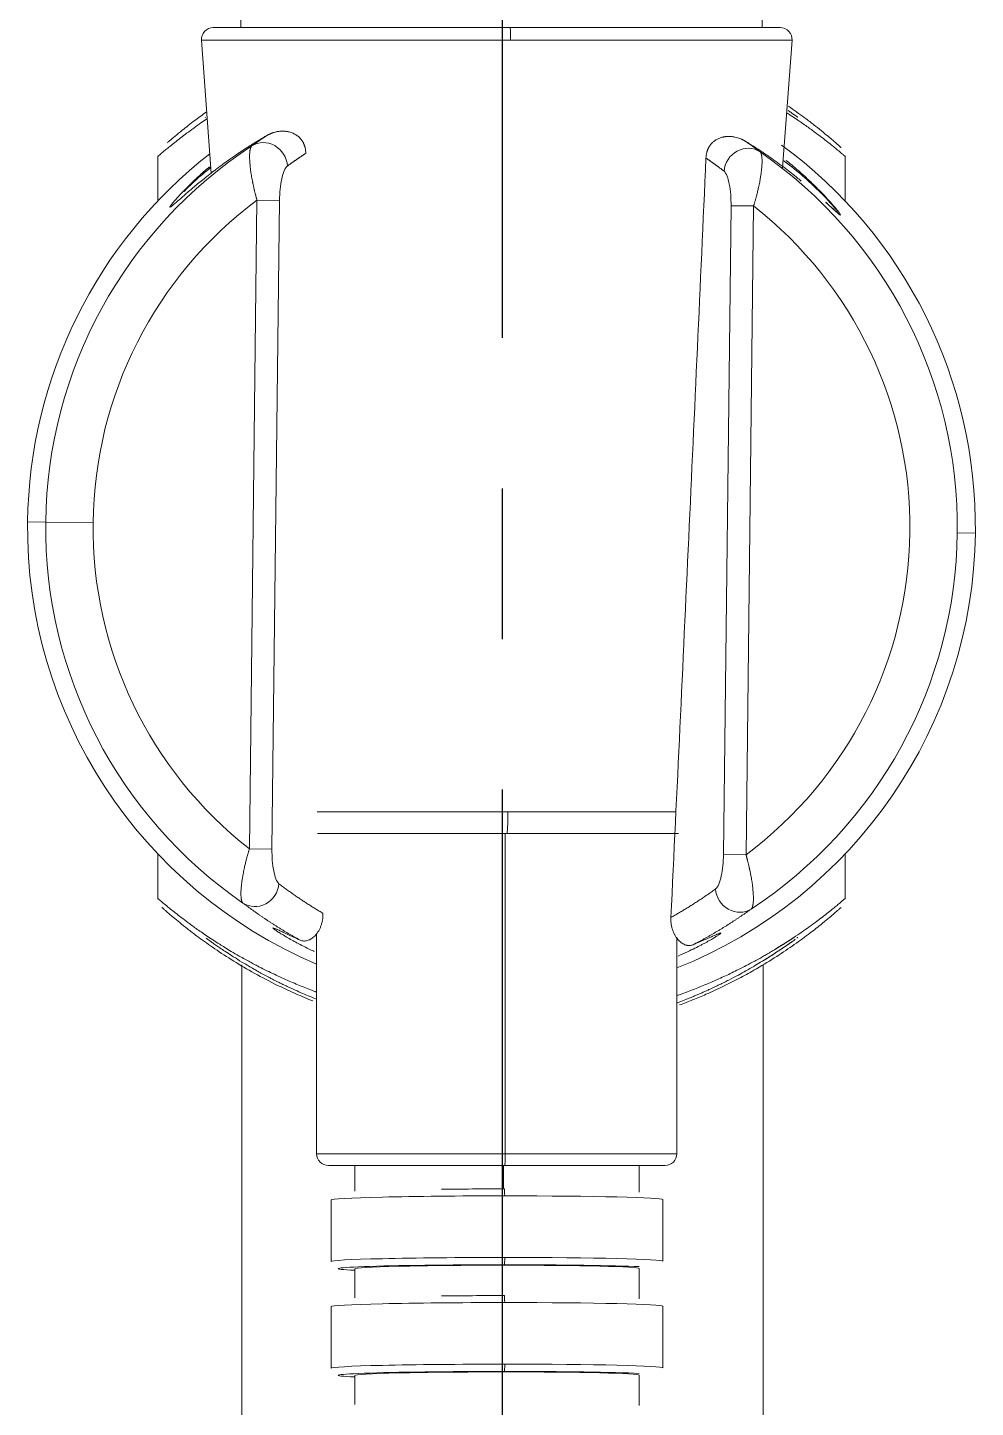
# Model space of a CAD drawing. Header units: millimetres. Extents: x 11618 to 13994, y -5897 to -2537.
# Drawn here: x 13453.4 to 13493.4, y -4201.4 to -4143.2 of the extents above; entities that cross this region are included whole.
import ezdxf

# ---------------------------------------------------------------- set-up
doc = ezdxf.new("R2010")
doc.units = ezdxf.units.MM
doc.linetypes.add('CENTERX2', pattern=[101.6, 63.5, -12.7, 12.7, -12.7])
doc.layers.add('CENTER', color=1, linetype='CENTERX2')

msp = doc.modelspace()

# ---------------------------------------------------------------- linework, layer by layer
at = {"linetype": 'Continuous', "lineweight": 18, "extrusion": (-1, -2.22045e-16, 0)}
for p, q in [((13462.353, -4142.589), (13462.353, -4143.179)), ((13484.353, -4143.179), (13484.353, -4142.589)), ((13461.187, -4143.165), (13473.713, -4143.165)), ((13485.116, -4143.165), (13473.713, -4143.165)), ((13460.689, -4143.701), (13461.101, -4149.307)), ((13485.219, -4149.078), (13485.615, -4143.701)), ((13460.853, -4146.952), (13460.859, -4146.948)), ((13458.853, -4148.567), (13458.853, -4150.475)), ((13487.853, -4150.475), (13487.853, -4148.567)), ((13473.577, -4177.165), (13465.594, -4177.165)), ((13473.577, -4177.165), (13480.818, -4177.165)), ((13458.853, -4178.025), (13458.853, -4179.932)), ((13487.853, -4179.932), (13487.853, -4178.025)), ((13465.552, -4181.381), (13465.552, -4190.665)), ((13480.752, -4190.665), (13480.752, -4181.537)), ((13462.392, -4182.704), (13462.392, -4653.2)), ((13484.392, -4652.821), (13484.392, -4182.718)), ((13473.485, -4191.165), (13466.052, -4191.165)), ((13467.158, -4191.165), (13467.159, -4192.244)), ((13473.485, -4191.165), (13480.252, -4191.165)), ((13479.159, -4192.29), (13479.158, -4191.165)), ((13466.159, -4192.615), (13466.162, -4195.214)), ((13480.162, -4195.199), (13480.159, -4192.599)), ((13467.158, -4195.515), (13467.159, -4196.744)), ((13479.159, -4196.79), (13479.158, -4195.502)), ((13466.159, -4197.115), (13466.162, -4199.714)), ((13480.162, -4199.699), (13480.159, -4197.099)), ((13467.158, -4200.015), (13467.159, -4201.244)), ((13479.159, -4201.29), (13479.158, -4200.002))]:
    msp.add_line(p, q, dxfattribs=at)
at = {"linetype": 'Continuous', "lineweight": 13, "extrusion": (-1, -2.22045e-16, 0)}
for p, q in [((13473.736, -4143.701), (13460.689, -4143.701)), ((13473.736, -4143.701), (13485.615, -4143.701)), ((13462.713, -4177.81), (13463.035, -4150.442)), ((13463.035, -4150.442), (13463.987, -4150.454)), ((13463.987, -4150.454), (13463.665, -4177.822)), ((13482.72, -4178.046), (13483.041, -4150.678)), ((13483.041, -4150.678), (13483.994, -4150.689)), ((13483.994, -4150.689), (13483.672, -4178.057)), ((13453.355, -4164.015), (13454.118, -4164.024)), ((13456.118, -4164.047), (13454.118, -4164.024)), ((13493.352, -4164.485), (13492.589, -4164.476)), ((13465.568, -4176.238), (13473.624, -4176.238)), ((13480.714, -4176.238), (13473.624, -4176.238)), ((13473.508, -4177.165), (13473.508, -4190.665)), ((13462.713, -4177.81), (13463.665, -4177.822)), ((13482.72, -4178.046), (13483.672, -4178.057)), ((13465.552, -4190.665), (13473.508, -4190.665)), ((13480.752, -4190.665), (13473.508, -4190.665)), ((13473.439, -4191.165), (13473.44, -4192.151))]:
    msp.add_line(p, q, dxfattribs=at)
at = {"linetype": 'Continuous', "lineweight": 18}
for centre, radius, start, end in [((13461.187, -4143.665), 0.5, 90, 184.21), ((13485.116, -4143.665), 0.5, 355.79, 90), ((13473.353, -4164.25), 20, 127.99562, 179.32656), ((13473.353, -4164.25), 20, 359.32656, 53.75968), ((13473.353, -4164.25), 20, 179.32656, 247.04312), ((13473.353, -4164.25), 20, 291.70843, 359.32656), ((13466.052, -4190.665), 0.5, 180, 270), ((13480.252, -4190.665), 0.5, 270, 0)]:
    msp.add_arc(centre, radius, start, end, dxfattribs=at)
at = {"linetype": 'Continuous', "lineweight": 13, "extrusion": (0, 0, -1)}
for start, end in [(0.67344, 56.7917), (124.55519, 180.67344), (304.55519, 0.67344), (180.67344, 236.7917)]:
    msp.add_arc((-13473.353, -4164.25), 19.237, start, end, dxfattribs=at)
at = {"linetype": 'Continuous', "lineweight": 13}
for start, end in [(126.77223, 179.32656), (306.77223, 51.88089), (179.32656, 231.88089)]:
    msp.add_arc((13473.353, -4164.25), 17.237, start, end, dxfattribs=at)
for centre, major_axis, ratio, start_param, end_param in [((13473.713, -4143.665), (0, 0.5), 0.046898, 4.638911, 6.283185), ((13463.365, -4148.991), (-0.586, 0.81), 0.929149, 4.108813, 6.232615), ((13483.697, -4149.23), (-0.605, -0.796), 0.929149, 3.192163, 5.315965), ((13473.577, -4176.165), (0, 1), 0.046898, 3.141593, 4.638911), ((13463.009, -4179.269), (-0.605, -0.796), 0.929149, 0.050571, 2.174372), ((13483.341, -4179.508), (-0.586, 0.81), 0.929149, 0.96722, 3.091022), ((13473.485, -4190.665), (0, 0.5), 0.046898, 3.141593, 4.712389), ((13473.163, -4195.506), (-6.7, -0.007), 0.023269, 3.602207, 4.665461), ((13473.163, -4200.006), (-6.7, -0.007), 0.023269, 3.602207, 4.665461)]:
    msp.add_ellipse(centre, major_axis=major_axis, ratio=ratio, start_param=start_param, end_param=end_param, dxfattribs=at)
at = {"linetype": 'Continuous', "lineweight": 18}
for centre, major_axis, ratio, start_param, end_param in [((13473.159, -4192.307), (-6.704, -0.007), 0.023269, 4.665461, 5.067595), ((13473.474, -4192.451), (0, 0.3), 0.046898, 4.735685, 6.291888), ((13473.159, -4192.607), (-7, -0.008), 0.023269, 4.665461, 6.283187), ((13473.159, -4192.607), (-7, -0.008), 0.023269, 3.141594, 4.665461), ((13473.162, -4195.206), (-7, -0.008), 0.023269, 4.665461, 6.283187), ((13473.476, -4195.05), (0, 0.3), 0.046898, 3.164889, 4.735685), ((13473.162, -4195.206), (-7, -0.008), 0.023269, 3.141594, 4.665461), ((13473.163, -4195.506), (-6.7, -0.007), 0.023269, 4.665461, 6.742692), ((13473.158, -4195.509), (-6, -0.007), 0.023269, 4.665461, 6.283186), ((13473.158, -4195.509), (-6, -0.007), 0.023269, 3.14159, 4.665461), ((13473.159, -4197.107), (-7, -0.008), 0.023269, 4.665461, 6.283187), ((13473.159, -4196.807), (-6.704, -0.007), 0.023269, 4.665461, 5.067595), ((13473.474, -4196.951), (0, 0.3), 0.046898, 4.735685, 6.291888), ((13473.159, -4197.107), (-7, -0.008), 0.023269, 3.141594, 4.665461), ((13473.163, -4200.006), (-6.7, -0.007), 0.023269, 4.665461, 6.742692), ((13473.162, -4199.706), (-7, -0.008), 0.023269, 4.665461, 6.283187), ((13473.158, -4200.009), (-6, -0.007), 0.023269, 4.665461, 6.283186), ((13473.158, -4200.009), (-6, -0.007), 0.023269, 3.14159, 4.665461), ((13473.476, -4199.55), (0, 0.3), 0.046898, 3.164889, 4.735685), ((13473.162, -4199.706), (-7, -0.008), 0.023269, 3.141594, 4.665461)]:
    msp.add_ellipse(centre, major_axis=major_axis, ratio=ratio, start_param=start_param, end_param=end_param, dxfattribs=at)
for points, knots in [([(13459.244, -4148.027), (13459.275, -4148), (13459.371, -4147.917), (13459.573, -4147.745), (13459.917, -4147.462), (13460.352, -4147.122), (13460.719, -4146.853), (13460.884, -4146.735)], [0, 0, 0, 0, 0.106055, 0.300715, 0.500284, 0.787355, 1, 1, 1, 1]), ([(13487.851, -4148.595), (13487.855, -4148.598), (13487.852, -4148.596), (13487.8, -4148.551), (13487.679, -4148.448), (13487.469, -4148.272), (13487.128, -4147.994), (13486.743, -4147.698), (13486.427, -4147.466), (13486.24, -4147.331), (13486.03, -4147.184), (13485.796, -4147.024), (13485.585, -4146.884), (13485.452, -4146.798), (13485.409, -4146.771)], [0, 0, 0, 0, 0.072864, 0.17704, 0.283595, 0.392829, 0.545895, 0.71303, 0.758812, 0.807656, 0.859568, 0.914551, 0.97261, 1, 1, 1, 1]), ([(13485.452, -4146.664), (13485.477, -4146.682), (13485.548, -4146.732), (13485.666, -4146.816), (13485.778, -4146.897), (13485.847, -4146.947), (13485.86, -4146.957), (13485.839, -4146.942), (13485.824, -4146.93)], [0, 0, 0, 0, 0.075648, 0.222112, 0.429219, 0.633408, 0.835132, 1, 1, 1, 1]), ([(13485.464, -4146.485), (13485.491, -4146.503), (13485.759, -4146.687), (13486.158, -4146.974), (13486.607, -4147.319), (13486.938, -4147.584), (13487.191, -4147.793), (13487.378, -4147.953), (13487.512, -4148.07), (13487.609, -4148.155), (13487.669, -4148.209), (13487.688, -4148.226), (13487.687, -4148.224), (13487.685, -4148.223)], [0, 0, 0, 0, 0.01934, 0.18951, 0.306819, 0.421102, 0.532969, 0.620804, 0.707221, 0.792593, 0.877304, 0.963274, 1, 1, 1, 1]), ([(13460.925, -4147.016), (13460.838, -4147.074), (13460.644, -4147.207), (13460.354, -4147.412), (13460.066, -4147.623), (13459.798, -4147.826), (13459.561, -4148.011), (13459.356, -4148.175), (13459.189, -4148.312), (13459.039, -4148.438), (13458.92, -4148.539), (13458.863, -4148.589), (13458.853, -4148.597), (13458.853, -4148.597)], [0, 0, 0, 0, 0.066579, 0.152973, 0.245143, 0.332072, 0.427009, 0.518581, 0.606873, 0.691979, 0.813367, 0.93298, 1, 1, 1, 1]), ([(13463.433, -4147.729), (13463.419, -4147.737), (13463.392, -4147.753), (13463.351, -4147.776), (13463.311, -4147.8), (13463.27, -4147.824), (13463.23, -4147.848), (13463.19, -4147.872), (13463.15, -4147.895), (13463.111, -4147.919), (13463.071, -4147.943), (13463.032, -4147.967), (13462.993, -4147.991), (13462.955, -4148.014), (13462.916, -4148.038), (13462.878, -4148.062), (13462.84, -4148.086), (13462.802, -4148.11), (13462.764, -4148.133), (13462.726, -4148.157), (13462.689, -4148.181), (13462.652, -4148.205), (13462.615, -4148.228), (13462.578, -4148.252), (13462.542, -4148.276), (13462.505, -4148.299), (13462.469, -4148.323), (13462.433, -4148.347), (13462.397, -4148.37), (13462.362, -4148.394), (13462.327, -4148.417), (13462.291, -4148.441), (13462.256, -4148.464), (13462.222, -4148.488), (13462.187, -4148.511), (13462.153, -4148.535), (13462.028, -4148.62), (13461.821, -4148.764), (13461.543, -4148.966), (13461.282, -4149.161), (13461.033, -4149.353), (13460.798, -4149.54), (13460.577, -4149.719), (13460.376, -4149.887), (13460.19, -4150.045), (13460.021, -4150.191), (13459.868, -4150.325), (13459.736, -4150.44), (13459.599, -4150.56), (13459.474, -4150.667), (13459.384, -4150.738), (13459.346, -4150.753), (13459.362, -4150.713), (13459.423, -4150.631), (13459.506, -4150.53), (13459.595, -4150.427), (13459.697, -4150.313), (13459.774, -4150.23), (13459.812, -4150.19)], [0, 0, 0, 0, 0.00417, 0.008337, 0.012501, 0.016661, 0.020819, 0.024974, 0.029126, 0.033275, 0.037422, 0.041565, 0.045707, 0.049845, 0.053981, 0.058114, 0.062245, 0.066374, 0.0705, 0.074624, 0.078745, 0.082864, 0.086982, 0.091097, 0.095209, 0.09932, 0.103429, 0.107536, 0.111641, 0.115745, 0.119846, 0.123946, 0.128044, 0.132141, 0.136236, 0.140329, 0.144421, 0.180761, 0.216681, 0.252218, 0.287413, 0.324219, 0.360432, 0.396104, 0.431292, 0.468036, 0.504179, 0.539798, 0.574973, 0.633134, 0.690515, 0.747554, 0.804699, 0.862397, 0.897739, 0.933507, 0.969791, 1, 1, 1, 1]), ([(13463.433, -4147.729), (13463.439, -4147.725), (13463.45, -4147.719), (13463.467, -4147.709), (13463.485, -4147.699), (13463.504, -4147.689), (13463.523, -4147.678), (13463.543, -4147.668), (13463.564, -4147.658), (13463.586, -4147.649), (13463.608, -4147.639), (13463.631, -4147.629), (13463.657, -4147.619), (13463.7, -4147.603), (13463.779, -4147.578), (13463.871, -4147.556), (13463.959, -4147.543), (13464.023, -4147.536), (13464.085, -4147.533), (13464.143, -4147.533), (13464.199, -4147.536), (13464.251, -4147.541), (13464.299, -4147.547), (13464.344, -4147.555), (13464.402, -4147.568), (13464.473, -4147.589), (13464.556, -4147.621), (13464.633, -4147.659), (13464.703, -4147.702), (13464.767, -4147.749), (13464.813, -4147.79), (13464.844, -4147.821), (13464.863, -4147.842), (13464.882, -4147.863), (13464.9, -4147.885), (13464.917, -4147.908), (13464.933, -4147.931), (13464.949, -4147.954), (13464.964, -4147.978), (13464.978, -4148.003), (13464.991, -4148.028), (13465.003, -4148.053), (13465.015, -4148.079), (13465.026, -4148.105), (13465.035, -4148.131), (13465.044, -4148.158), (13465.052, -4148.185), (13465.059, -4148.212), (13465.063, -4148.23), (13465.065, -4148.24)], [0, 0, 0, 0, 0.009803, 0.019909, 0.030321, 0.041043, 0.052076, 0.063423, 0.075086, 0.087069, 0.099373, 0.112001, 0.124953, 0.140825, 0.182154, 0.249841, 0.284013, 0.316691, 0.347818, 0.377346, 0.405235, 0.431454, 0.455978, 0.478792, 0.499885, 0.54568, 0.589855, 0.632386, 0.673265, 0.712504, 0.750133, 0.764049, 0.777966, 0.791884, 0.805802, 0.819719, 0.833633, 0.847544, 0.861451, 0.875352, 0.889245, 0.903131, 0.917006, 0.930871, 0.944724, 0.958564, 0.97239, 0.986202, 1, 1, 1, 1]), ([(13483.659, -4147.966), (13483.654, -4147.963), (13483.643, -4147.956), (13483.626, -4147.946), (13483.609, -4147.936), (13483.592, -4147.926), (13483.573, -4147.916), (13483.554, -4147.906), (13483.535, -4147.896), (13483.508, -4147.882), (13483.466, -4147.863), (13483.402, -4147.837), (13483.312, -4147.806), (13483.223, -4147.783), (13483.145, -4147.769), (13483.087, -4147.762), (13483.031, -4147.757), (13482.977, -4147.754), (13482.926, -4147.755), (13482.877, -4147.757), (13482.831, -4147.761), (13482.788, -4147.766), (13482.748, -4147.773), (13482.697, -4147.783), (13482.635, -4147.799), (13482.563, -4147.824), (13482.495, -4147.853), (13482.431, -4147.886), (13482.372, -4147.923), (13482.317, -4147.963), (13482.276, -4147.998), (13482.247, -4148.026), (13482.227, -4148.046), (13482.208, -4148.067), (13482.189, -4148.088), (13482.172, -4148.11), (13482.155, -4148.132), (13482.139, -4148.156), (13482.123, -4148.179), (13482.109, -4148.204), (13482.095, -4148.228), (13482.082, -4148.253), (13482.07, -4148.279), (13482.058, -4148.305), (13482.048, -4148.331), (13482.038, -4148.358), (13482.03, -4148.384), (13482.022, -4148.412), (13482.018, -4148.43), (13482.015, -4148.439)], [0, 0, 0, 0, 0.009594, 0.01942, 0.029483, 0.039783, 0.050323, 0.061107, 0.072136, 0.083413, 0.106744, 0.141855, 0.189318, 0.249826, 0.280454, 0.309961, 0.338289, 0.365385, 0.391204, 0.415702, 0.438846, 0.460604, 0.480952, 0.499873, 0.538892, 0.576868, 0.613764, 0.649551, 0.684209, 0.717729, 0.750118, 0.763965, 0.777823, 0.791691, 0.805566, 0.819449, 0.833339, 0.847233, 0.86113, 0.87503, 0.88893, 0.90283, 0.916727, 0.930621, 0.94451, 0.958393, 0.97227, 0.986139, 1, 1, 1, 1]), ([(13485.851, -4149.51), (13485.829, -4149.492), (13485.724, -4149.408), (13485.528, -4149.254), (13485.253, -4149.044), (13485.035, -4148.885), (13484.888, -4148.779), (13484.818, -4148.729), (13484.746, -4148.679), (13484.674, -4148.629), (13484.601, -4148.578), (13484.528, -4148.527), (13484.453, -4148.477), (13484.377, -4148.426), (13484.301, -4148.375), (13484.224, -4148.324), (13484.146, -4148.273), (13484.067, -4148.222), (13483.987, -4148.171), (13483.907, -4148.12), (13483.825, -4148.069), (13483.743, -4148.018), (13483.687, -4147.984), (13483.659, -4147.966)], [0, 0, 0, 0, 0.036082, 0.172353, 0.310117, 0.449523, 0.481637, 0.513777, 0.545943, 0.578138, 0.610362, 0.642618, 0.674908, 0.707232, 0.739593, 0.771993, 0.804432, 0.836913, 0.869438, 0.902007, 0.934623, 0.967286, 1, 1, 1, 1]), ([(13480.502, -4180.699), (13480.63, -4178.032), (13480.757, -4175.364), (13481.007, -4170.027), (13481.131, -4167.358), (13481.377, -4162.019), (13481.499, -4159.35), (13481.742, -4154.01), (13481.863, -4151.34), (13481.983, -4148.669)], [0, 0, 0, 0, 0.25, 0.25, 0.5, 0.5, 0.75, 0.75, 1, 1, 1, 1]), ([(13459.956, -4150.077), (13460.065, -4149.957), (13460.349, -4149.68), (13460.783, -4149.304), (13461.05, -4149.093), (13461.076, -4149.072)], [0, 0, 0, 0, 0.459231, 0.948457, 1, 1, 1, 1]), ([(13485.246, -4148.768), (13485.26, -4148.778), (13485.572, -4149.007), (13486.219, -4149.54), (13487.077, -4150.367), (13487.435, -4150.784), (13487.527, -4150.906)], [0, 0, 0, 0, 0.010898, 0.241125, 0.566707, 1, 1, 1, 1]), ([(13487.582, -4151), (13487.58, -4151.002), (13487.557, -4150.997), (13487.407, -4150.863), (13487.157, -4150.646), (13487.041, -4150.546)], [0, 0, 0, 0, 0.108905, 0.650498, 1, 1, 1, 1]), ([(13458.855, -4179.904), (13458.852, -4179.901), (13458.855, -4179.903), (13458.907, -4179.948), (13459.027, -4180.051), (13459.238, -4180.227), (13459.579, -4180.505), (13459.964, -4180.801), (13460.28, -4181.033), (13460.467, -4181.168), (13460.677, -4181.315), (13460.911, -4181.475), (13461.172, -4181.648), (13461.43, -4181.813), (13461.69, -4181.976), (13461.964, -4182.141), (13462.248, -4182.307), (13462.513, -4182.456), (13462.727, -4182.573), (13462.914, -4182.673), (13463.071, -4182.755), (13463.27, -4182.857), (13463.523, -4182.983), (13463.841, -4183.135), (13464.153, -4183.279), (13464.458, -4183.414), (13464.756, -4183.54), (13465.044, -4183.658), (13465.304, -4183.759), (13465.468, -4183.821), (13465.538, -4183.847)], [0, 0, 0, 0, 0.042788, 0.103962, 0.166535, 0.23068, 0.320564, 0.41871, 0.445594, 0.474277, 0.504761, 0.537049, 0.571143, 0.607044, 0.632764, 0.664065, 0.700946, 0.726245, 0.748282, 0.767058, 0.782572, 0.794825, 0.825529, 0.854958, 0.883112, 0.909992, 0.935599, 0.959933, 0.982997, 1, 1, 1, 1]), ([(13480.756, -4183.996), (13480.778, -4183.988), (13481.002, -4183.909), (13481.429, -4183.751), (13481.999, -4183.522), (13482.551, -4183.282), (13482.997, -4183.075), (13483.377, -4182.887), (13483.7, -4182.722), (13483.995, -4182.565), (13484.24, -4182.43), (13484.419, -4182.329), (13484.568, -4182.244), (13484.687, -4182.174), (13484.778, -4182.119), (13484.843, -4182.08), (13484.882, -4182.057), (13484.909, -4182.041), (13484.933, -4182.026), (13484.962, -4182.008), (13484.992, -4181.99), (13485.021, -4181.972), (13485.049, -4181.955), (13485.077, -4181.938), (13485.105, -4181.92), (13485.132, -4181.903), (13485.16, -4181.887), (13485.186, -4181.87), (13485.213, -4181.853), (13485.239, -4181.837), (13485.264, -4181.821), (13485.29, -4181.805), (13485.315, -4181.789), (13485.34, -4181.773), (13485.364, -4181.757), (13485.388, -4181.742), (13485.412, -4181.727), (13485.435, -4181.712), (13485.458, -4181.697), (13485.481, -4181.682), (13485.504, -4181.667), (13485.526, -4181.653), (13485.548, -4181.639), (13485.569, -4181.624), (13485.591, -4181.61), (13485.612, -4181.597), (13485.632, -4181.583), (13485.653, -4181.57), (13485.792, -4181.477), (13486.03, -4181.316), (13486.353, -4181.087), (13486.641, -4180.876), (13486.909, -4180.673), (13487.145, -4180.489), (13487.351, -4180.324), (13487.517, -4180.187), (13487.668, -4180.061), (13487.786, -4179.96), (13487.844, -4179.91), (13487.853, -4179.902), (13487.853, -4179.902)], [0, 0, 0, 0, 0.005143, 0.052325, 0.101584, 0.145964, 0.194339, 0.221123, 0.251957, 0.28684, 0.308406, 0.3271, 0.342919, 0.355866, 0.365939, 0.373138, 0.377465, 0.378917, 0.3823, 0.385655, 0.388984, 0.392285, 0.39556, 0.398808, 0.40203, 0.405224, 0.408391, 0.411532, 0.414646, 0.417733, 0.420793, 0.423826, 0.426833, 0.429812, 0.432765, 0.435691, 0.43859, 0.441462, 0.444307, 0.447126, 0.449918, 0.452682, 0.45542, 0.458132, 0.460816, 0.463474, 0.466104, 0.468708, 0.471285, 0.519658, 0.564117, 0.611548, 0.656282, 0.705137, 0.75226, 0.797696, 0.841491, 0.903958, 0.965512, 1, 1, 1, 1]), ([(13465.394, -4184.222), (13465.338, -4184.2), (13465.03, -4184.076), (13464.485, -4183.841), (13463.67, -4183.454), (13462.807, -4182.995), (13461.927, -4182.471), (13461.15, -4181.958), (13460.549, -4181.525), (13460.099, -4181.18), (13459.768, -4180.915), (13459.516, -4180.706), (13459.329, -4180.546), (13459.195, -4180.43), (13459.098, -4180.344), (13459.037, -4180.29), (13459.018, -4180.273), (13459.02, -4180.275), (13459.022, -4180.276)], [0, 0, 0, 0, 0.014357, 0.079568, 0.145162, 0.243599, 0.341231, 0.440818, 0.53785, 0.604741, 0.669907, 0.733694, 0.783779, 0.833055, 0.881734, 0.930038, 0.979059, 1, 1, 1, 1]), ([(13465.82, -4180.527), (13465.821, -4180.578), (13465.819, -4180.629), (13465.811, -4180.728), (13465.805, -4180.776), (13465.792, -4180.848), (13465.787, -4180.871), (13465.776, -4180.918), (13465.77, -4180.94), (13465.751, -4181.007), (13465.736, -4181.05), (13465.712, -4181.111), (13465.704, -4181.131), (13465.686, -4181.17), (13465.677, -4181.189), (13465.648, -4181.245), (13465.628, -4181.28), (13465.586, -4181.346), (13465.563, -4181.376), (13465.529, -4181.42), (13465.517, -4181.434), (13465.493, -4181.46), (13465.481, -4181.473), (13465.42, -4181.534), (13465.37, -4181.574), (13465.305, -4181.614), (13465.292, -4181.622), (13465.266, -4181.636), (13465.253, -4181.642), (13465.214, -4181.659), (13465.187, -4181.669), (13465.109, -4181.691), (13465.057, -4181.697), (13464.992, -4181.693), (13464.979, -4181.692), (13464.954, -4181.688), (13464.941, -4181.685), (13464.903, -4181.676), (13464.878, -4181.668), (13464.853, -4181.656)], [0, 0, 0, 0, 0.0625, 0.0625, 0.125, 0.125, 0.15625, 0.15625, 0.1875, 0.1875, 0.25, 0.25, 0.28125, 0.28125, 0.3125, 0.3125, 0.375, 0.375, 0.4375, 0.4375, 0.46875, 0.46875, 0.5, 0.5, 0.625, 0.625, 0.65625, 0.65625, 0.6875, 0.6875, 0.75, 0.75, 0.875, 0.875, 0.90625, 0.90625, 0.9375, 0.9375, 1, 1, 1, 1]), ([(13487.687, -4180.275), (13487.687, -4180.275), (13487.677, -4180.284), (13487.627, -4180.328), (13487.529, -4180.415), (13487.37, -4180.553), (13487.133, -4180.754), (13486.789, -4181.037), (13486.302, -4181.418), (13485.646, -4181.896), (13484.878, -4182.408), (13484.11, -4182.872), (13483.373, -4183.277), (13482.702, -4183.616), (13482.048, -4183.917), (13481.435, -4184.176), (13481.057, -4184.323), (13480.871, -4184.393)], [0, 0, 0, 0, 0.041272, 0.089301, 0.137748, 0.200556, 0.264544, 0.330146, 0.424511, 0.522081, 0.616998, 0.713675, 0.777784, 0.841841, 0.906035, 0.954395, 1, 1, 1, 1]), ([(13465.448, -4182.134), (13465.434, -4182.128), (13465.305, -4182.067), (13465.182, -4182.007), (13464.973, -4181.902), (13464.873, -4181.851), (13464.755, -4181.789), (13464.732, -4181.776), (13464.686, -4181.752), (13464.618, -4181.715), (13464.554, -4181.68), (13464.348, -4181.566), (13464.207, -4181.483), (13464.032, -4181.377), (13463.98, -4181.344), (13463.888, -4181.285), (13463.848, -4181.259), (13463.799, -4181.225), (13463.784, -4181.214), (13463.764, -4181.2), (13463.758, -4181.195), (13463.746, -4181.186), (13463.72, -4181.166), (13463.704, -4181.151), (13463.688, -4181.129), (13463.705, -4181.13), (13463.771, -4181.154), (13463.8, -4181.167), (13463.845, -4181.186), (13463.854, -4181.191), (13463.874, -4181.2), (13463.885, -4181.204), (13463.917, -4181.219), (13463.94, -4181.23), (13464.014, -4181.264), (13464.126, -4181.317), (13464.262, -4181.382), (13464.484, -4181.487), (13464.657, -4181.568), (13464.853, -4181.656)], [0, 0, 0, 0, 0.007125, 0.06553, 0.06553, 0.123934, 0.123934, 0.138535, 0.138535, 0.153136, 0.182338, 0.182338, 0.299147, 0.299147, 0.357552, 0.357552, 0.415956, 0.415956, 0.445158, 0.445158, 0.459759, 0.459759, 0.47436, 0.532765, 0.532765, 0.649574, 0.649574, 0.707978, 0.707978, 0.722579, 0.722579, 0.73718, 0.73718, 0.766382, 0.766382, 0.824787, 0.883191, 0.883191, 1, 1, 1, 1]), ([(13481.442, -4181.851), (13481.417, -4181.862), (13481.392, -4181.87), (13481.341, -4181.881), (13481.315, -4181.884), (13481.264, -4181.886), (13481.238, -4181.885), (13481.199, -4181.879), (13481.185, -4181.877), (13481.159, -4181.871), (13481.146, -4181.868), (13481.081, -4181.848), (13481.029, -4181.824), (13480.953, -4181.774), (13480.928, -4181.755), (13480.878, -4181.713), (13480.853, -4181.69), (13480.783, -4181.616), (13480.738, -4181.558), (13480.687, -4181.475), (13480.677, -4181.457), (13480.658, -4181.422), (13480.648, -4181.404), (13480.621, -4181.347), (13480.604, -4181.307), (13480.574, -4181.225), (13480.56, -4181.182), (13480.542, -4181.115), (13480.537, -4181.092), (13480.527, -4181.045), (13480.523, -4181.021), (13480.511, -4180.95), (13480.506, -4180.901), (13480.5, -4180.802), (13480.5, -4180.751), (13480.502, -4180.699)], [0, 0, 0, 0, 0.0625, 0.0625, 0.125, 0.125, 0.1875, 0.1875, 0.21875, 0.21875, 0.25, 0.25, 0.375, 0.375, 0.4375, 0.4375, 0.5, 0.5, 0.625, 0.625, 0.65625, 0.65625, 0.6875, 0.6875, 0.75, 0.75, 0.8125, 0.8125, 0.84375, 0.84375, 0.875, 0.875, 0.9375, 0.9375, 1, 1, 1, 1]), ([(13465.545, -4184.149), (13465.455, -4184.113), (13465.26, -4184.034), (13464.958, -4183.906), (13464.634, -4183.762), (13464.355, -4183.633), (13464.134, -4183.527), (13463.979, -4183.451), (13463.849, -4183.386), (13463.743, -4183.332), (13463.659, -4183.289), (13463.598, -4183.257), (13463.558, -4183.236), (13463.518, -4183.215), (13463.473, -4183.191), (13463.416, -4183.161), (13463.36, -4183.131), (13463.306, -4183.102), (13463.254, -4183.073), (13463.203, -4183.045), (13463.153, -4183.018), (13463.105, -4182.991), (13463.058, -4182.965), (13463.012, -4182.939), (13462.968, -4182.914), (13462.925, -4182.89), (13462.884, -4182.867), (13462.7, -4182.761), (13462.402, -4182.585), (13462.038, -4182.359), (13461.749, -4182.171), (13461.518, -4182.016), (13461.332, -4181.889), (13461.179, -4181.782), (13461.041, -4181.683), (13460.941, -4181.611), (13460.897, -4181.579), (13460.883, -4181.569)], [0, 0, 0, 0, 0.033912, 0.074409, 0.118101, 0.164989, 0.191148, 0.214, 0.233548, 0.24979, 0.262727, 0.272359, 0.278685, 0.281706, 0.2911, 0.300328, 0.309392, 0.31829, 0.327023, 0.335591, 0.343993, 0.352231, 0.360303, 0.368211, 0.375953, 0.38353, 0.390942, 0.398189, 0.483038, 0.561045, 0.632243, 0.693674, 0.753114, 0.810603, 0.866187, 0.944785, 1, 1, 1, 1]), ([(13485.752, -4181.621), (13485.741, -4181.629), (13485.692, -4181.665), (13485.579, -4181.745), (13485.381, -4181.885), (13485.132, -4182.055), (13484.857, -4182.237), (13484.571, -4182.419), (13484.299, -4182.587), (13483.996, -4182.767), (13483.683, -4182.947), (13483.331, -4183.141), (13483.023, -4183.302), (13482.753, -4183.438), (13482.555, -4183.535), (13482.351, -4183.632), (13482.166, -4183.719), (13482.002, -4183.794), (13481.859, -4183.858), (13481.715, -4183.92), (13481.57, -4183.982), (13481.424, -4184.043), (13481.278, -4184.103), (13481.086, -4184.18), (13480.92, -4184.245), (13480.802, -4184.289), (13480.779, -4184.298)], [0, 0, 0, 0, 0.023558, 0.104595, 0.180335, 0.259996, 0.343669, 0.401191, 0.462149, 0.518639, 0.580874, 0.634944, 0.700643, 0.730451, 0.760261, 0.790071, 0.819883, 0.839722, 0.859425, 0.878993, 0.898427, 0.917724, 0.936887, 0.955915, 0.991495, 1, 1, 1, 1]), ([(13481.442, -4181.851), (13481.64, -4181.767), (13481.815, -4181.691), (13482.039, -4181.591), (13482.177, -4181.53), (13482.29, -4181.479), (13482.365, -4181.447), (13482.388, -4181.436), (13482.421, -4181.422), (13482.431, -4181.418), (13482.451, -4181.409), (13482.499, -4181.389), (13482.535, -4181.375), (13482.602, -4181.352), (13482.619, -4181.351), (13482.603, -4181.373), (13482.59, -4181.385), (13482.565, -4181.403), (13482.56, -4181.407), (13482.548, -4181.416), (13482.53, -4181.429), (13482.507, -4181.444), (13482.457, -4181.477), (13482.377, -4181.528), (13482.217, -4181.623), (13482.085, -4181.697), (13481.977, -4181.756), (13481.939, -4181.777), (13481.861, -4181.819), (13481.82, -4181.841), (13481.693, -4181.907), (13481.514, -4181.999), (13481.313, -4182.096), (13481.08, -4182.206), (13480.945, -4182.267), (13480.803, -4182.33)], [0, 0, 0, 0, 0.116252, 0.116252, 0.174378, 0.232504, 0.232504, 0.261567, 0.261567, 0.276099, 0.276099, 0.29063, 0.348756, 0.348756, 0.465008, 0.465008, 0.523134, 0.523134, 0.537666, 0.537666, 0.552197, 0.58126, 0.58126, 0.639386, 0.697512, 0.755638, 0.755638, 0.784701, 0.784701, 0.813764, 0.813764, 0.87189, 0.930016, 0.930016, 1, 1, 1, 1]), ([(13484.495, -4182.466), (13484.555, -4182.429), (13484.72, -4182.325), (13484.954, -4182.173), (13485.186, -4182.018), (13485.373, -4181.89), (13485.526, -4181.783), (13485.608, -4181.725), (13485.644, -4181.699), (13485.644, -4181.699)], [0, 0, 0, 0, 0.111003, 0.318206, 0.497232, 0.670435, 0.837936, 0.999868, 1, 1, 1, 1]), ([(13485.824, -4181.569), (13485.829, -4181.565), (13485.85, -4181.55), (13485.857, -4181.544), (13485.85, -4181.55), (13485.848, -4181.551)], [0, 0, 0, 0, 0.190888, 0.853463, 1, 1, 1, 1])]:
    msp.add_open_spline(points, degree=3, knots=knots, dxfattribs=at)
for points in [[(13462.818, -4148.155), (13463.023, -4148.007), (13463.228, -4147.865), (13463.433, -4147.729)], [(13483.659, -4147.966), (13483.861, -4148.108), (13484.063, -4148.254), (13484.264, -4148.407)], [(13465.065, -4148.24), (13465.073, -4148.278), (13465.086, -4148.354), (13465.091, -4148.432), (13465.092, -4148.471)], [(13481.983, -4148.669), (13481.985, -4148.63), (13481.992, -4148.553), (13482.006, -4148.477), (13482.015, -4148.439)], [(13485.998, -4149.64), (13485.94, -4149.589), (13485.88, -4149.538), (13485.819, -4149.484)]]:
    msp.add_open_spline(points, degree=3, dxfattribs=at)
at = {"linetype": 'Continuous', "lineweight": 13}
for points, knots in [([(13463.035, -4150.442), (13463.032, -4150.435), (13463.028, -4150.419), (13463.021, -4150.394), (13463.014, -4150.368), (13463.006, -4150.34), (13462.999, -4150.311), (13462.99, -4150.281), (13462.982, -4150.248), (13462.973, -4150.215), (13462.964, -4150.18), (13462.955, -4150.144), (13462.946, -4150.106), (13462.936, -4150.066), (13462.926, -4150.026), (13462.916, -4149.984), (13462.906, -4149.94), (13462.896, -4149.896), (13462.886, -4149.85), (13462.876, -4149.802), (13462.865, -4149.754), (13462.855, -4149.704), (13462.839, -4149.626), (13462.82, -4149.523), (13462.799, -4149.402), (13462.781, -4149.291), (13462.767, -4149.191), (13462.756, -4149.101), (13462.747, -4149.022), (13462.738, -4148.927), (13462.729, -4148.818), (13462.723, -4148.698), (13462.722, -4148.593), (13462.724, -4148.5), (13462.728, -4148.436), (13462.732, -4148.396), (13462.735, -4148.373), (13462.738, -4148.352), (13462.742, -4148.331), (13462.745, -4148.312), (13462.749, -4148.293), (13462.754, -4148.276), (13462.758, -4148.26), (13462.763, -4148.245), (13462.768, -4148.231), (13462.774, -4148.218), (13462.779, -4148.206), (13462.785, -4148.194), (13462.791, -4148.184), (13462.797, -4148.175), (13462.804, -4148.167), (13462.811, -4148.16), (13462.815, -4148.157), (13462.818, -4148.155)], [0, 0, 0, 0, 0.007268, 0.014998, 0.023188, 0.031839, 0.040953, 0.050528, 0.060566, 0.071066, 0.08203, 0.093457, 0.105348, 0.117704, 0.130524, 0.14381, 0.157562, 0.17178, 0.186465, 0.201617, 0.217237, 0.233326, 0.249883, 0.293917, 0.335162, 0.373608, 0.409247, 0.44207, 0.472072, 0.499246, 0.553226, 0.605238, 0.655276, 0.703342, 0.749438, 0.764134, 0.778737, 0.793247, 0.807664, 0.821989, 0.836222, 0.850362, 0.864412, 0.878371, 0.892239, 0.906018, 0.919707, 0.933308, 0.94682, 0.960245, 0.973583, 0.986834, 1, 1, 1, 1]), ([(13484.264, -4148.407), (13484.266, -4148.408), (13484.268, -4148.41), (13484.271, -4148.413), (13484.275, -4148.417), (13484.278, -4148.42), (13484.281, -4148.425), (13484.285, -4148.429), (13484.288, -4148.433), (13484.291, -4148.438), (13484.294, -4148.443), (13484.297, -4148.449), (13484.3, -4148.455), (13484.302, -4148.46), (13484.305, -4148.467), (13484.308, -4148.473), (13484.311, -4148.48), (13484.313, -4148.487), (13484.315, -4148.494), (13484.318, -4148.502), (13484.32, -4148.51), (13484.322, -4148.518), (13484.325, -4148.526), (13484.327, -4148.535), (13484.329, -4148.544), (13484.33, -4148.553), (13484.332, -4148.563), (13484.334, -4148.572), (13484.336, -4148.582), (13484.337, -4148.593), (13484.339, -4148.603), (13484.34, -4148.614), (13484.341, -4148.625), (13484.343, -4148.637), (13484.344, -4148.649), (13484.345, -4148.661), (13484.348, -4148.7), (13484.351, -4148.775), (13484.349, -4148.897), (13484.341, -4149.04), (13484.326, -4149.186), (13484.307, -4149.338), (13484.283, -4149.496), (13484.248, -4149.687), (13484.213, -4149.857), (13484.182, -4149.991), (13484.162, -4150.075), (13484.143, -4150.155), (13484.123, -4150.232), (13484.104, -4150.304), (13484.086, -4150.372), (13484.068, -4150.436), (13484.051, -4150.495), (13484.035, -4150.55), (13484.021, -4150.6), (13484.007, -4150.646), (13483.998, -4150.675), (13483.994, -4150.689)], [0, 0, 0, 0, 0.006751, 0.013525, 0.020322, 0.027141, 0.033984, 0.040849, 0.047737, 0.054648, 0.061582, 0.06854, 0.075521, 0.082525, 0.089553, 0.096605, 0.10368, 0.110778, 0.117901, 0.125047, 0.132217, 0.139411, 0.146629, 0.153872, 0.161138, 0.168429, 0.175743, 0.183082, 0.190446, 0.197834, 0.205246, 0.212683, 0.220145, 0.227631, 0.235141, 0.242677, 0.250237, 0.308154, 0.369155, 0.433242, 0.500412, 0.549873, 0.60799, 0.674723, 0.750025, 0.778708, 0.805955, 0.831769, 0.856151, 0.879106, 0.900636, 0.920742, 0.939427, 0.956694, 0.972544, 0.986978, 1, 1, 1, 1]), ([(13459.812, -4150.19), (13459.82, -4150.181), (13459.916, -4150.08), (13460.13, -4149.86), (13460.502, -4149.503), (13460.818, -4149.219), (13460.999, -4149.063), (13461.026, -4149.041)], [0, 0, 0, 0, 0.02868, 0.331131, 0.643808, 0.949115, 1, 1, 1, 1]), ([(13464.318, -4149.002), (13464.269, -4149.037), (13464.225, -4149.11), (13464.145, -4149.302), (13464.11, -4149.421), (13464.053, -4149.685), (13464.031, -4149.829), (13463.998, -4150.136), (13463.989, -4150.293), (13463.987, -4150.454)], [0, 0, 0, 0, 0.25, 0.25, 0.5, 0.5, 0.75, 0.75, 1, 1, 1, 1]), ([(13483.041, -4150.678), (13483.043, -4150.517), (13483.037, -4150.358), (13483.013, -4150.054), (13482.993, -4149.907), (13482.917, -4149.51), (13482.84, -4149.291), (13482.745, -4149.219)], [0, 0, 0, 0, 0.25, 0.25, 0.5, 0.5, 1, 1, 1, 1]), ([(13485.366, -4148.764), (13485.446, -4148.829), (13485.702, -4149.04), (13486.099, -4149.387), (13486.53, -4149.791), (13486.895, -4150.158), (13487.148, -4150.429), (13487.315, -4150.617), (13487.424, -4150.743), (13487.512, -4150.85), (13487.595, -4150.956), (13487.656, -4151.042), (13487.674, -4151.086), (13487.64, -4151.072), (13487.553, -4151.002), (13487.432, -4150.894), (13487.299, -4150.771), (13487.174, -4150.656), (13487.081, -4150.571), (13487.034, -4150.528)], [0, 0, 0, 0, 0.036907, 0.121781, 0.204434, 0.289384, 0.371574, 0.414835, 0.457385, 0.499325, 0.54076, 0.608552, 0.675665, 0.742628, 0.80997, 0.878211, 0.919644, 0.961601, 1, 1, 1, 1]), ([(13462.442, -4180.093), (13462.441, -4180.092), (13462.439, -4180.09), (13462.435, -4180.086), (13462.432, -4180.083), (13462.429, -4180.079), (13462.425, -4180.075), (13462.422, -4180.07), (13462.419, -4180.066), (13462.416, -4180.061), (13462.413, -4180.056), (13462.41, -4180.05), (13462.407, -4180.045), (13462.404, -4180.039), (13462.401, -4180.033), (13462.399, -4180.026), (13462.396, -4180.019), (13462.394, -4180.012), (13462.391, -4180.005), (13462.389, -4179.997), (13462.387, -4179.99), (13462.384, -4179.981), (13462.382, -4179.973), (13462.38, -4179.964), (13462.378, -4179.955), (13462.376, -4179.946), (13462.374, -4179.937), (13462.373, -4179.927), (13462.371, -4179.917), (13462.369, -4179.907), (13462.368, -4179.896), (13462.367, -4179.885), (13462.365, -4179.874), (13462.364, -4179.862), (13462.363, -4179.851), (13462.362, -4179.839), (13462.359, -4179.799), (13462.356, -4179.724), (13462.358, -4179.602), (13462.366, -4179.46), (13462.381, -4179.313), (13462.4, -4179.162), (13462.424, -4179.003), (13462.459, -4178.812), (13462.494, -4178.642), (13462.524, -4178.508), (13462.544, -4178.424), (13462.564, -4178.344), (13462.584, -4178.267), (13462.603, -4178.195), (13462.621, -4178.127), (13462.639, -4178.063), (13462.655, -4178.004), (13462.671, -4177.949), (13462.686, -4177.899), (13462.7, -4177.853), (13462.709, -4177.824), (13462.713, -4177.81)], [0, 0, 0, 0, 0.006751, 0.013525, 0.020322, 0.027141, 0.033984, 0.040849, 0.047737, 0.054648, 0.061582, 0.06854, 0.075521, 0.082525, 0.089553, 0.096605, 0.10368, 0.110778, 0.117901, 0.125047, 0.132217, 0.139411, 0.146629, 0.153872, 0.161138, 0.168429, 0.175743, 0.183082, 0.190446, 0.197834, 0.205246, 0.212683, 0.220145, 0.227631, 0.235141, 0.242677, 0.250237, 0.308154, 0.369155, 0.433242, 0.500412, 0.549873, 0.60799, 0.674723, 0.750025, 0.778708, 0.805955, 0.831769, 0.856151, 0.879106, 0.900636, 0.920742, 0.939427, 0.956694, 0.972543, 0.986978, 1, 1, 1, 1]), ([(13463.665, -4177.822), (13463.664, -4177.982), (13463.669, -4178.142), (13463.694, -4178.445), (13463.713, -4178.592), (13463.79, -4178.99), (13463.867, -4179.208), (13463.962, -4179.28)], [0, 0, 0, 0, 0.25, 0.25, 0.5, 0.5, 1, 1, 1, 1]), ([(13482.389, -4179.497), (13482.437, -4179.462), (13482.482, -4179.39), (13482.562, -4179.197), (13482.597, -4179.079), (13482.654, -4178.814), (13482.676, -4178.67), (13482.708, -4178.363), (13482.718, -4178.207), (13482.72, -4178.046)], [0, 0, 0, 0, 0.25, 0.25, 0.5, 0.5, 0.75, 0.75, 1, 1, 1, 1]), ([(13483.672, -4178.057), (13483.674, -4178.065), (13483.679, -4178.081), (13483.686, -4178.105), (13483.693, -4178.131), (13483.7, -4178.159), (13483.708, -4178.188), (13483.716, -4178.219), (13483.725, -4178.251), (13483.733, -4178.284), (13483.742, -4178.319), (13483.751, -4178.356), (13483.761, -4178.394), (13483.771, -4178.433), (13483.78, -4178.474), (13483.79, -4178.516), (13483.8, -4178.559), (13483.811, -4178.604), (13483.821, -4178.65), (13483.831, -4178.697), (13483.841, -4178.745), (13483.852, -4178.795), (13483.867, -4178.873), (13483.887, -4178.976), (13483.908, -4179.098), (13483.925, -4179.208), (13483.94, -4179.308), (13483.951, -4179.398), (13483.96, -4179.477), (13483.969, -4179.573), (13483.978, -4179.682), (13483.984, -4179.801), (13483.985, -4179.907), (13483.983, -4180), (13483.978, -4180.063), (13483.974, -4180.103), (13483.971, -4180.126), (13483.968, -4180.148), (13483.965, -4180.168), (13483.961, -4180.188), (13483.957, -4180.206), (13483.953, -4180.223), (13483.948, -4180.239), (13483.944, -4180.255), (13483.938, -4180.269), (13483.933, -4180.282), (13483.927, -4180.294), (13483.922, -4180.305), (13483.916, -4180.315), (13483.909, -4180.324), (13483.903, -4180.332), (13483.896, -4180.339), (13483.891, -4180.343), (13483.889, -4180.345)], [0, 0, 0, 0, 0.007268, 0.014998, 0.023188, 0.031839, 0.040953, 0.050528, 0.060565, 0.071066, 0.08203, 0.093457, 0.105348, 0.117704, 0.130524, 0.14381, 0.157562, 0.17178, 0.186465, 0.201617, 0.217237, 0.233326, 0.249883, 0.293917, 0.335162, 0.373608, 0.409247, 0.44207, 0.472072, 0.499246, 0.553226, 0.605238, 0.655276, 0.703342, 0.749438, 0.764134, 0.778737, 0.793247, 0.807664, 0.821989, 0.836222, 0.850362, 0.864412, 0.878371, 0.892239, 0.906018, 0.919707, 0.933308, 0.94682, 0.960245, 0.973583, 0.986834, 1, 1, 1, 1]), ([(13464.853, -4181.656), (13464.835, -4181.646), (13464.797, -4181.625), (13464.741, -4181.594), (13464.684, -4181.562), (13464.628, -4181.531), (13464.573, -4181.499), (13464.517, -4181.467), (13464.461, -4181.435), (13464.406, -4181.403), (13464.351, -4181.37), (13464.296, -4181.338), (13464.241, -4181.305), (13464.187, -4181.273), (13464.133, -4181.24), (13464.078, -4181.207), (13464.024, -4181.174), (13463.971, -4181.141), (13463.917, -4181.107), (13463.864, -4181.074), (13463.81, -4181.04), (13463.757, -4181.007), (13463.704, -4180.973), (13463.652, -4180.939), (13463.599, -4180.905), (13463.547, -4180.871), (13463.495, -4180.836), (13463.443, -4180.802), (13463.391, -4180.768), (13463.339, -4180.733), (13463.288, -4180.698), (13463.237, -4180.663), (13463.186, -4180.629), (13463.135, -4180.594), (13463.084, -4180.558), (13463.034, -4180.523), (13462.983, -4180.488), (13462.933, -4180.452), (13462.883, -4180.417), (13462.834, -4180.381), (13462.784, -4180.346), (13462.735, -4180.31), (13462.686, -4180.274), (13462.637, -4180.238), (13462.588, -4180.202), (13462.539, -4180.165), (13462.491, -4180.129), (13462.458, -4180.105), (13462.442, -4180.093)], [0, 0, 0, 0, 0.023308, 0.046545, 0.069713, 0.092811, 0.115839, 0.138797, 0.161686, 0.184504, 0.207253, 0.229932, 0.252541, 0.275081, 0.29755, 0.31995, 0.342281, 0.364541, 0.386732, 0.408853, 0.430904, 0.452886, 0.474798, 0.496641, 0.518413, 0.540116, 0.56175, 0.583314, 0.604808, 0.626233, 0.647588, 0.668874, 0.69009, 0.711237, 0.732314, 0.753322, 0.77426, 0.795129, 0.815928, 0.836658, 0.857319, 0.87791, 0.898432, 0.918884, 0.939267, 0.959581, 0.979825, 1, 1, 1, 1]), ([(13483.889, -4180.345), (13483.873, -4180.356), (13483.84, -4180.38), (13483.791, -4180.415), (13483.741, -4180.45), (13483.691, -4180.485), (13483.642, -4180.52), (13483.592, -4180.555), (13483.541, -4180.589), (13483.491, -4180.624), (13483.44, -4180.659), (13483.39, -4180.693), (13483.339, -4180.727), (13483.288, -4180.761), (13483.236, -4180.795), (13483.185, -4180.829), (13483.133, -4180.863), (13483.081, -4180.897), (13483.029, -4180.93), (13482.977, -4180.964), (13482.925, -4180.997), (13482.872, -4181.03), (13482.819, -4181.064), (13482.766, -4181.097), (13482.713, -4181.13), (13482.66, -4181.162), (13482.607, -4181.195), (13482.553, -4181.228), (13482.499, -4181.26), (13482.445, -4181.292), (13482.391, -4181.324), (13482.336, -4181.356), (13482.282, -4181.388), (13482.227, -4181.42), (13482.172, -4181.452), (13482.117, -4181.483), (13482.062, -4181.515), (13482.006, -4181.546), (13481.951, -4181.577), (13481.895, -4181.608), (13481.839, -4181.639), (13481.783, -4181.67), (13481.726, -4181.7), (13481.67, -4181.731), (13481.613, -4181.761), (13481.556, -4181.791), (13481.499, -4181.822), (13481.461, -4181.841), (13481.442, -4181.851)], [0, 0, 0, 0, 0.020175, 0.040419, 0.060733, 0.081116, 0.101568, 0.12209, 0.142681, 0.163342, 0.184072, 0.204871, 0.22574, 0.246678, 0.267686, 0.288763, 0.30991, 0.331126, 0.352412, 0.373767, 0.395192, 0.416686, 0.43825, 0.459884, 0.481587, 0.50336, 0.525202, 0.547114, 0.569096, 0.591147, 0.613268, 0.635459, 0.657719, 0.68005, 0.70245, 0.724919, 0.747459, 0.770068, 0.792747, 0.815496, 0.838314, 0.861203, 0.884161, 0.907189, 0.930287, 0.953455, 0.976692, 1, 1, 1, 1])]:
    msp.add_open_spline(points, degree=3, knots=knots, dxfattribs=at)
for points, weights in [([(13465.092, -4148.471), (13464.83, -4148.641), (13464.571, -4148.819), (13464.318, -4149.002)], [1, 0.999793872714, 0.999793872714, 1]), ([(13482.745, -4149.219), (13482.496, -4149.029), (13482.242, -4148.846), (13481.983, -4148.669)], [1, 0.999793872967, 0.999793872967, 1]), ([(13463.962, -4179.28), (13464.556, -4179.732), (13465.176, -4180.148), (13465.82, -4180.527)], [1, 0.998829777966, 0.998829777966, 1]), ([(13480.502, -4180.699), (13481.155, -4180.336), (13481.784, -4179.935), (13482.389, -4179.497)], [1, 0.998829779367, 0.998829779367, 1])]:
    msp.add_rational_spline(points, weights, degree=3, dxfattribs=at)
at = {"layer": 'CENTER', "ltscale": 0.5}
msp.add_line((13473.392, -4715.057), (13473.392, -3469.4), dxfattribs=at)

doc.saveas('drawing.dxf')
